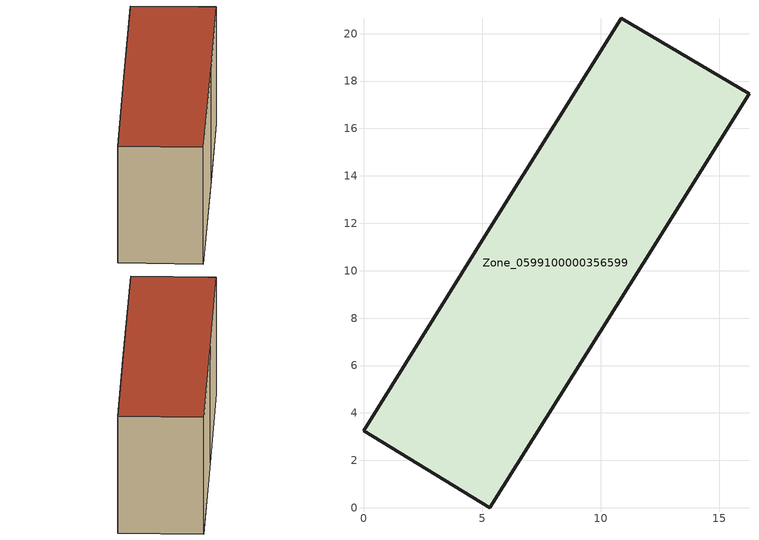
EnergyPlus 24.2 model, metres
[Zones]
Zone_0599100000356599
 floor ground (C_G): 5.32,11.79 10.88,20.65 16.26,17.46 11.8,10.31 5.33,0 0,3.24 z0
 wall outside (C_F): 5.33,0 11.8,10.31 16.26,17.46 10.88,20.65 5.32,11.79 0,3.24 5.33,0 z0:9.81
 roof outside (C_R): 5.32,11.79 0,3.24 5.33,0 11.8,10.31 16.26,17.46 10.88,20.65 z9.81
[BUILDING]
Pand.0599100000356599: North Axis=0; Terrain=City; Loads Convergence Tolerance Value=0.04; Temperature Convergence Tolerance Value=0.4; Solar Distribution=FullExterior; Maximum Number of Warmup Days=25; Minimum Number of Warmup Days=1
[Site:Location]
Rotterdam.The.Hague.AP_ZH_NLD Design_Conditions: Latitude=51.96; Longitude=4.45; Time Zone=1; Elevation=-4.5
[SITE:GROUNDTEMPERATURE:BUILDINGSURFACE]
18, 18, 18, 18, 18, 18, 18, 18, 18, 18, 18, 18
[MATERIAL] Thermal Absorptance=0.9; Solar Absorptance=0.7; Visible Absorptance=0.7
Name | Roughness | Thickness | Conductivity | Density | Specific Heat
G.TI.1946 | MediumSmooth | 0.15 | 1 | 540 | 1210
F.TI.1946 | Rough | 0.3 | 0.857143 | 1920 | 840
R.TI.1946 | MediumRough | 0.2 | 0.1 | 1500 | 1000
[CONSTRUCTION]
C_G: G.TI.1946
C_F: F.TI.1946
C_R: R.TI.1946
[ZONE]
Zone_0599100000356599: Type=1; Multiplier=1; Ceiling Height=Autocalculate; Volume=Autocalculate; Floor Area=autocalculate; Part of Total Floor Area=Yes
[ZONEINFILTRATION:DESIGNFLOWRATE]
Infil_Zone_0599100000356599: Zone or ZoneList or Space or SpaceList=Zone_0599100000356599; Schedule=AlwaysOn; Design Flow Rate Calculation Method=Flow/Area; Flow Rate per Floor Area=0.003; Constant Term Coefficient=1; Temperature Term Coefficient=0; Velocity Term Coefficient=0; Velocity Squared Term Coefficient=0
[HVACTEMPLATE:ZONE:IDEALLOADSAIRSYSTEM]
Zone_0599100000356599: Maximum Heating Supply Air Temperature=50; Minimum Cooling Supply Air Temperature=13; Maximum Heating Supply Air Humidity Ratio=0.0156; Minimum Cooling Supply Air Humidity Ratio=0.0077; Heating Limit=NoLimit; Cooling Limit=NoLimit; Dehumidification Control Type=ConstantSensibleHeatRatio; Cooling Sensible Heat Ratio=0.7; Dehumidification Setpoint=60; Humidification Control Type=None; Humidification Setpoint=30; Outdoor Air Method=None; Outdoor Air Flow Rate per Person=0.00944; Outdoor Air Flow Rate per Zone Floor Area=0; Outdoor Air Flow Rate per Zone=0; Demand Controlled Ventilation Type=None; Outdoor Air Economizer Type=NoEconomizer; Heat Recovery Type=None; Sensible Heat Recovery Effectiveness=0.7; Latent Heat Recovery Effectiveness=0.65
[ZONECONTROL:THERMOSTAT]
ThermostatControl_Zone_0599100000356599: Zone or ZoneList=Zone_0599100000356599; Control Type Schedule=DualSetpointControlType; Control 1=Thermostat_Zone_0599100000356599; Temperature Difference Between Cutout And Setpoint=0
[THERMOSTATSETPOINT:DUALSETPOINT]
Thermostat_Zone_0599100000356599: Heating Setpoint Temperature Schedule=HeatingSetpoint_Zone_0599100000356599; Cooling Setpoint Temperature Schedule=CoolingSetpoint_Zone_0599100000356599
[SCHEDULE:COMPACT]
HeatingSetpoint_Zone_0599100000356599: Through: 12/31, For: AllDays, Until: 24:00, 21
CoolingSetpoint_Zone_0599100000356599: Through: 12/31, For: AllDays, Until: 24:00, 24
DualSetpointControlType: Through: 12/31, For: AllDays, Until: 24:00, 4
AlwaysOn: Through: 12/31, For: AllDays, Until: 24:00, 1
